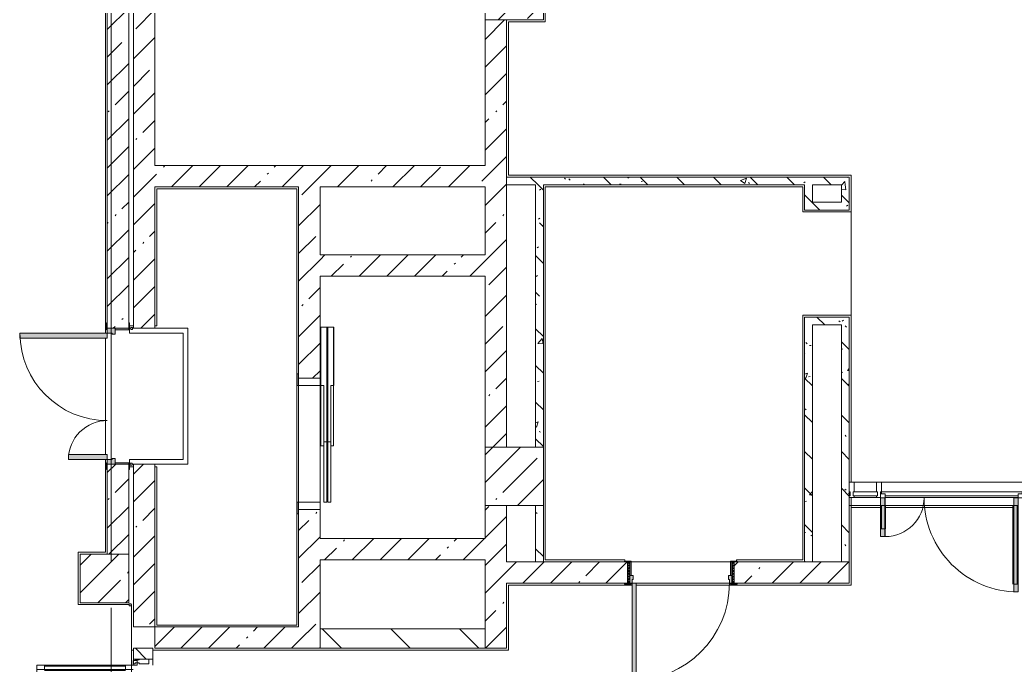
# Model space of a CAD drawing. Header units: millimetres. Extents: x 81425 to 274970, y -8553 to 29000.
# Drawn here: x 185330 to 195577, y 10057 to 16700 of the extents above; entities that cross this region are included whole.
import ezdxf

# ---------------------------------------------------------------- set-up
doc = ezdxf.new("R2010")
doc.units = ezdxf.units.MM
doc.linetypes.add('Осевая', pattern=[3175, 635, -476.25, 1587.5, -476.25])
for name, color, linetype, lineweight, true_color in [('A-DETL-GENF-2', 7, 'Continuous', 5, 0xaaaaaa), ('A-DETL-GENF-3', 7, 'Continuous', 5, 0xe2e2e2), ('A-DOOR-5', 7, 'Continuous', 5, 0xe2e2e2), ('A-DOOR-6', 7, 'Continuous', 5, 0xaaaaaa), ('A-DOOR-FRAM-3', 7, 'Continuous', 5, 0xe2e2e2), ('A-DOOR-FRAM-4', 7, 'Continuous', 5, 0xaaaaaa), ('A-FLOR-2', 7, 'Continuous', 5, 0xaaaaaa), ('I-WALL-5', 7, 'Continuous', 5, 0x787878)]:
    doc.layers.add(name, color=color, linetype=linetype, lineweight=lineweight, true_color=true_color)
for name, color, linetype, lineweight in [('A-GLAZ-CURT-2', 7, 'Continuous', 5), ('A-GLAZ-CWMG-2', 7, 'Continuous', 5), ('A-WALL', 7, 'Continuous', 9), ('A-WALL-7', 7, 'Continuous', 5), ('I-WALL-3', 7, 'Continuous', 5), ('S-COLS-1', 7, 'Continuous', 5), ('S-STRS-MBND-1', 7, 'Continuous', 5), ('Оси', 7, 'Continuous', 9), ('Оси-2', 7, 'Осевая', 9)]:
    doc.layers.add(name, color=color, linetype=linetype, lineweight=lineweight)
pattern_1 = [(45, (147960.08, 0), (-285.123, 285.123), []), (45, (148245.2, 0), (-285.123, 285.123), [504.031, -100.806, 16.764, -84.042])]
pattern_2 = [(135, (147960.1, 0), (-377.171, -377.171), [533.4, -88.9, 17.78, -88.9]), (135, (147960.1, 376.94), (-377.171, -377.171), []), (50, (147960.1, 0), (637.6445, -55.7866), [66.675, -733.425]), (355, (147960.1, 0), (-123.349, 668.699), [53.34, -586.74]), (100.451, (148013.2, -4.65), (514.299, 612.908), [56.665, -623.315]), (46.184, (147960.1, 177.8), (948.776, -147.15), [100.012, -1100.137]), (96.636, (148039.1, 165.5), (830.909, 865.997), [84.998, -934.973]), (351.184, (147960.1, 177.8), (830.918, 865.988), [80.01, -880.11]), (21, (148049, 133.35), (530.6506, -357.928), [66.675, -733.425]), (326, (148049, 133.35), (216.308, 644.6585), [53.34, -586.74]), (71.451, (148093.2, 103.5), (746.9596, 286.724), [56.665, -623.315]), (37.5, (147960.08, 0), (10.8105, 295.9426), [16.764, -562.864, 16.764, -578.866, -588.962]), (37.5, (147960.08, 0), (10.8105, 295.9426), [-1175.258, 16.764, -572.198]), (7.5, (147960.08, 0), (233.8692, 350.6318), [16.764, -322.834, 16.764, -549.529, -224.472]), (7.5, (147960.08, 0), (233.8692, 350.6318), [-905.891, 16.764, -207.708]), (327.5, (147761.83, 0), (474.5678, -20.0513), [16.764, -205.486, 16.764, -676.656, -920.115]), (327.5, (147761.83, 0), (474.5678, -20.0513), [-915.67, 16.764, -903.351]), (317.5, (147672.93, 0), (518.452, 88.9934), [16.764, -272.161, 16.764, -443.738, -653.415]), (317.5, (147672.93, 0), (518.452, 88.9934), [-749.427, 16.764, -636.651])]
pattern_3 = [(135, (147960.1, 0), (-353.5534, -353.5534), [])]

# ---------------------------------------------------------------- blocks, each defined once
blk = doc.blocks.new('BSC_Колонна _Прямоугольная - 600х600-V79-1_8_3_птичка')
at = {"layer": 'S-COLS-1'}
h = blk.add_hatch(dxfattribs=at)
h.set_pattern_fill('FP_113', color=256, style=0, pattern_type=2)
h.set_pattern_definition([(45, (-42460, -17000), (-285.123, 285.123), []), (45, (-42174.88, -17000), (-285.123, 285.123), [504.031, -100.806, 16.764, -84.042])])
h.paths.add_polyline_path([(-60, -300), (300, -300), (300, 300), (-300, 300), (-300, -300)])
for p, q in [((300, 300), (-300, 300)), ((-300, 300), (-300, -300)), ((300, -300), (300, 300)), ((-300, -300), (300, -300))]:
    blk.add_line(p, q, dxfattribs=at)
blk = doc.blocks.new('110_Дверь_СКБ_1Ст_Внутренняя1 - Д-11 1100x2100h_кладовые _все__ коридор _между помещениями блока столовой__ моечные _все_-32089417-1_8_3_птичка')
at = {"layer": 'A-DOOR-5'}
h = blk.add_hatch(color=256, dxfattribs=at)
h.paths.add_polyline_path([(522.5, 110), (512.5, 110), (512.5, 70), (502.5, 70), (502.5, 30), (537.5, 30), (537.5, 110)])
h.paths.add_polyline_path([(-497.5, 110), (-512.5, 110), (-512.5, 30), (-477.5, 30), (-477.5, 70), (-487.5, 70), (-487.5, 110)])
at = {"layer": 'A-DOOR-6'}
h = blk.add_hatch(dxfattribs=at)
h.set_pattern_fill('FP_130', color=256, style=0, pattern_type=2)
h.set_pattern_definition([(135, (1751.41, 174.685), (-14.14214, -14.14214), []), (225, (1751.41, 174.685), (14.14214, -14.14214), [])])
h.paths.add_polyline_path([(537.5, 110), (537.5, -110), (562.5, -110), (562.5, 110)])
at = {"layer": 'A-DOOR-FRAM-3'}
for points in [[(512.5, 1110), (472.5, 1110), (472.5, 110), (512.5, 110), (512.5, 1030.8)], [(-537.5, 118), (-567.5, 118), (-562.5, 110), (-497.5, 115.3), (-497.5, 118), (-517.5, 118)], [(562.5, 118), (522.5, 118), (522.5, 110), (592.5, 110), (587.5, 118)], [(-512.5, 30), (-512.5, -110), (-497.5, -110), (-497.5, 30)], [(522.5, 30), (522.5, -110), (537.5, -110), (537.5, 30)], [(-567.5, -110), (-562.5, -118), (-497.5, -118), (-497.5, -110), (-562.5, -110)], [(537.5, -110), (522.5, -115.3), (522.5, -118), (592.5, -118), (587.5, -110), (562.5, -110)]]:
    blk.add_hatch(color=256, dxfattribs=at).paths.add_polyline_path(points)
at = {"layer": 'A-DOOR-FRAM-4'}
h = blk.add_hatch(dxfattribs=at)
h.set_pattern_fill('FP_131', color=256, style=0, pattern_type=2)
h.set_pattern_definition([(45, (-371.384, 174.685), (-14.1421, 14.1421), []), (135, (-371.384, 174.685), (-14.1421, -14.1421), [])])
h.paths.add_polyline_path([(-512.5, 110), (-537.5, 110), (-537.5, -110), (-512.5, -110), (-512.5, 16)])
at = {"layer": 'A-DOOR-6'}
for p, q in [((512.5, 1110), (472.5, 1110)), ((472.5, 1110), (472.5, 110)), ((512.5, 110), (512.5, 1110)), ((472.5, 110), (512.5, 110))]:
    blk.add_line(p, q, dxfattribs=at)
blk.add_arc((512.5, 110), 1000, 90, 180, dxfattribs=at)
at = {"layer": 'A-DOOR-FRAM-4'}
for p, q in [((-497.5, 118), (-567.5, 118)), ((-567.5, 118), (-567.5, 110)), ((-567.5, 110), (-497.5, 110)), ((-512.5, 110), (-537.5, 110)), ((-537.5, 110), (-537.5, -110)), ((-487.5, 110), (-512.5, 110)), ((-512.5, 110), (-512.5, 30)), ((-512.5, -110), (-512.5, 110)), ((-497.5, 110), (-512.5, 110)), ((-512.5, 110), (-512.5, 109)), ((-512.5, 109), (-497.5, 109)), ((-497.5, 110), (-497.5, 118)), ((-497.5, 109), (-497.5, 110)), ((-487.5, 70), (-487.5, 110)), ((512.5, 110), (512.5, 70)), ((537.5, 110), (512.5, 110)), ((592.5, 118), (522.5, 118)), ((522.5, 118), (522.5, 110)), ((537.5, 110), (522.5, 110)), ((522.5, 110), (522.5, 109)), ((522.5, 110), (592.5, 110)), ((522.5, 109), (537.5, 109)), ((537.5, 30), (537.5, 110)), ((562.5, 110), (537.5, 110)), ((537.5, 110), (537.5, -110)), ((537.5, 109), (537.5, 110)), ((562.5, -110), (562.5, 110)), ((592.5, 110), (592.5, 118)), ((-512.5, 30), (-477.5, 30)), ((-497.5, 30), (-512.5, 30)), ((-512.5, 30), (-512.5, -110)), ((-497.5, -110), (-497.5, 30)), ((-477.5, 70), (-487.5, 70)), ((-477.5, 30), (-477.5, 70)), ((512.5, 70), (502.5, 70)), ((502.5, 70), (502.5, 30)), ((502.5, 30), (537.5, 30)), ((537.5, 30), (522.5, 30)), ((522.5, 30), (522.5, -110)), ((537.5, -110), (537.5, 30)), ((-497.5, -110), (-567.5, -110)), ((-567.5, -110), (-567.5, -118)), ((-567.5, -118), (-497.5, -118)), ((-537.5, -110), (-512.5, -110)), ((-512.5, -110), (-497.5, -110)), ((-497.5, -118), (-497.5, -110)), ((522.5, -110), (537.5, -110)), ((592.5, -110), (522.5, -110)), ((522.5, -110), (522.5, -118)), ((522.5, -118), (592.5, -118)), ((537.5, -110), (562.5, -110)), ((592.5, -118), (592.5, -110))]:
    blk.add_line(p, q, dxfattribs=at)
blk = doc.blocks.new('Дверь_Витражная_остекление_ - ДВН_ДАО_Главный вход_1800 в свету 5-32258809-1_8_3_птичка')
at = {"layer": 'A-DETL-GENF-2'}
for p, q in [((-993, -1013), (-993, -21)), ((-993, -21), (-993, -1013)), ((-993, -100), (-948, -100)), ((-983, -933), (-983, -100)), ((-948, -1013), (-948, -21)), ((-948, -1013), (-948, -21)), ((-939, -933), (-939, -100)), ((989, -933), (989, -100)), ((998, -1013), (998, -20)), ((998, -20), (998, -1013)), ((1043, -100), (998, -100)), ((1033, -933), (1033, -100)), ((1043, -1013), (1043, -20)), ((1043, -1013), (1043, -20)), ((-993, -933), (-948, -933)), ((-993, -1013), (-948, -1013)), ((-993, -1013), (-948, -1013)), ((1043, -933), (998, -933)), ((1043, -1013), (998, -1013)), ((998, -1013), (1043, -1013))]:
    blk.add_line(p, q, dxfattribs=at)
at = {"layer": 'A-DOOR-6'}
for p, q in [((-1043, 20), (-993, 20)), ((-1043, -20), (-1043, 20)), ((-993, 20), (-993, -20)), ((993, 20), (1043, 20)), ((993, -20), (993, 20)), ((1043, 20), (1043, -20)), ((-993, -20), (-1043, -20)), ((-993, -1013), (-993, -21)), ((1043, -20), (993, -20)), ((993, -1013), (993, -21))]:
    blk.add_line(p, q, dxfattribs=at)
for centre, start, end in [((-993, -20), 270, 0), ((993, -20), 180, 270)]:
    blk.add_arc(centre, 993, start, end, dxfattribs=at)
blk = doc.blocks.new('110_Дверь_СКБ_2Ст - Д-2 1450x2100h_Лестничная клетка EIS60-31891763-1_8_3_птичка')
at = {"layer": 'A-DOOR-5'}
for points in [[(612.5, 1010), (612.5, 110), (662.5, 110), (662.5, 1010)], [(-637.5, 110), (-587.5, 110), (-587.5, 510), (-637.5, 510), (-637.5, 130)], [(697.5, -110), (712.5, -110), (712.5, 30), (697.5, 30)]]:
    blk.add_hatch(color=256, dxfattribs=at).paths.add_polyline_path(points)
h = blk.add_hatch(color=256, dxfattribs=at)
h.paths.add_polyline_path([(-687.5, 110), (-687.5, 30), (-627.5, 30), (-627.5, 60), (-637.5, 60), (-637.5, 110), (-657.8, 110)])
h.paths.add_polyline_path([(652.5, 30), (712.5, 30), (712.5, 110), (662.5, 110), (662.5, 60), (652.5, 60), (652.5, 50)])
at = {"layer": 'A-DOOR-FRAM-3'}
for points in [[(-742.5, 118), (-742.5, 110), (-672.5, 115.4), (-672.5, 118), (-712.5, 118)], [(697.5, 110), (767.5, 110), (767.5, 118), (697.5, 118)], [(-687.5, -110), (-672.5, -110), (-672.5, 30), (-687.5, 30)], [(-742.5, -118), (-672.5, -118), (-672.5, -110), (-742.5, -110)], [(697.5, -110), (697.5, -118), (767.5, -118), (767.5, -110), (712.5, -110)]]:
    blk.add_hatch(color=256, dxfattribs=at).paths.add_polyline_path(points)
at = {"layer": 'A-DOOR-6'}
for p, q in [((662.5, 1010), (612.5, 1010)), ((612.5, 1010), (612.5, 110)), ((662.5, 110), (662.5, 1010)), ((-637.5, 510), (-637.5, 110)), ((-587.5, 510), (-637.5, 510)), ((-587.5, 110), (-587.5, 510)), ((-637.5, 110), (-587.5, 110)), ((612.5, 110), (662.5, 110))]:
    blk.add_line(p, q, dxfattribs=at)
for centre, radius, start, end in [((662.5, 110), 900, 90, 180), ((-637.5, 110), 400, 360, 90)]:
    blk.add_arc(centre, radius, start, end, dxfattribs=at)
at = {"layer": 'A-DOOR-FRAM-4'}
for p, q in [((-672.5, 118), (-742.5, 118)), ((-742.5, 118), (-742.5, 110)), ((-742.5, 110), (-672.5, 110)), ((-637.5, 110), (-687.5, 110)), ((-687.5, 110), (-687.5, 30)), ((-672.5, 110), (-672.5, 118)), ((-637.5, 60), (-637.5, 110)), ((662.5, 110), (662.5, 60)), ((712.5, 110), (662.5, 110)), ((767.5, 118), (697.5, 118)), ((697.5, 118), (697.5, 110)), ((697.5, 110), (767.5, 110)), ((712.5, 30), (712.5, 110)), ((767.5, 110), (767.5, 118)), ((-687.5, 30), (-627.5, 30)), ((-672.5, 30), (-687.5, 30)), ((-687.5, 30), (-687.5, -110)), ((-672.5, -110), (-672.5, 30)), ((-627.5, 60), (-637.5, 60)), ((-627.5, 30), (-627.5, 60)), ((662.5, 60), (652.5, 60)), ((652.5, 60), (652.5, 30)), ((652.5, 30), (712.5, 30)), ((712.5, 30), (697.5, 30)), ((697.5, 30), (697.5, -110)), ((712.5, -110), (712.5, 30)), ((-672.5, -110), (-742.5, -110)), ((-742.5, -110), (-742.5, -118)), ((-742.5, -118), (-672.5, -118)), ((-687.5, -110), (-672.5, -110)), ((-672.5, -118), (-672.5, -110)), ((697.5, -110), (712.5, -110)), ((767.5, -110), (697.5, -110)), ((697.5, -110), (697.5, -118)), ((697.5, -118), (767.5, -118)), ((767.5, -118), (767.5, -110))]:
    blk.add_line(p, q, dxfattribs=at)
blk = doc.blocks.new('BSC_Колонна _Прямоугольная - 500х500-V178-1_8_3_птичка')
at = {"layer": 'S-COLS-1'}
h = blk.add_hatch(dxfattribs=at)
h.set_pattern_fill('FP_194', color=256, style=0, pattern_type=2)
h.set_pattern_definition([(45, (-38240, -10950), (-285.123, 285.123), []), (45, (-37954.88, -10950), (-285.123, 285.123), [504.031, -100.806, 16.764, -84.042])])
h.paths.add_polyline_path([(-250, -250), (250, -250), (250, 250), (-250, 250), (-250, -70)])
for p, q in [((250, 250), (-250, 250)), ((-250, 250), (-250, -250)), ((250, -250), (250, 250)), ((-250, -250), (250, -250))]:
    blk.add_line(p, q, dxfattribs=at)
blk = doc.blocks.new('DOR_Дверь лифта - 1350х2050h-V184-1_8_3_птичка')
at = {"layer": 'A-DOOR-6'}
for p, q in [((-600, 125), (-720, 125)), ((-720, 125), (-720, 110)), ((-720, 110), (-600, 110)), ((-675, 110), (-675, -110)), ((-600, 110), (-675, 110)), ((-600, 110), (-600, 125)), ((600, 110), (-600, 110)), ((-600, 110), (-600, -110)), ((720, 125), (600, 125)), ((600, 125), (600, 110)), ((600, -110), (600, 110)), ((675, 110), (600, 110)), ((600, 110), (720, 110)), ((675, -110), (675, 110)), ((720, 110), (720, 125)), ((-675, -110), (-600, -110)), ((-600, -110), (600, -110)), ((-600, -150), (-600, -180)), ((20, -150), (-600, -150)), ((-600, -180), (20, -180)), ((-600, -190), (-600, -220)), ((20, -190), (-600, -190)), ((-20, -120), (-20, -150)), ((600, -120), (-20, -120)), ((-20, -150), (600, -150)), ((20, -180), (20, -150)), ((20, -220), (20, -190)), ((600, -110), (675, -110)), ((600, -150), (600, -120)), ((-600, -220), (20, -220)), ((-20, -220), (-20, -250)), ((600, -220), (-20, -220)), ((-20, -250), (600, -250)), ((600, -250), (600, -220))]:
    blk.add_line(p, q, dxfattribs=at)
at = {"layer": 'A-DOOR-FRAM-4'}
for p, q in [((1200, -180), (20, -180)), ((20, -180), (20, -183)), ((20, -183), (1203, -183)), ((1203, -187), (20, -187)), ((20, -187), (20, -190)), ((20, -190), (1200, -190)), ((600, -117), (600, -120)), ((1203, -117), (600, -117)), ((600, -120), (1200, -120)), ((1200, -120), (1200, -180)), ((1200, -190), (1200, -250)), ((1203, -183), (1203, -117)), ((1203, -253), (1203, -187)), ((600, -250), (600, -253)), ((1200, -250), (600, -250)), ((600, -253), (1203, -253))]:
    blk.add_line(p, q, dxfattribs=at)
blk = doc.blocks.new('Прямоугольный импост - Импост структурный с накладкой - 160мм Темный-32469899-1_8_3_птичка')
at = {"layer": 'A-GLAZ-CWMG-2'}
for p, q in [((0, 17), (-50, 17)), ((-50, 17), (-50, 0)), ((-50, 0), (-40, 0)), ((-40, 0), (-40, -40)), ((-10, -40), (-10, 0)), ((-10, 0), (0, 0)), ((0, 0), (0, 17)), ((-40, -40), (-50, -40)), ((-50, -40), (-50, -140)), ((0, -40), (-10, -40)), ((0, -140), (0, -40)), ((-50, -140), (0, -140))]:
    blk.add_line(p, q, dxfattribs=at)
blk = doc.blocks.new('Прямоугольный импост - Импост структурный с накладкой - 160мм Темный-32467808-1_8_3_птичка')
at = {"layer": 'A-GLAZ-CWMG-2'}
for p, q in [((-50, 40), (-50, 140)), ((-50, 140), (0, 140)), ((0, 140), (0, 40)), ((-40, 40), (-50, 40)), ((-50, -17), (-50, 0)), ((-50, 0), (-40, 0)), ((-40, 0), (-40, 40)), ((-10, 40), (-10, 0)), ((0, 40), (-10, 40)), ((-10, 0), (0, 0)), ((0, 0), (0, -17)), ((0, -17), (-50, -17))]:
    blk.add_line(p, q, dxfattribs=at)
blk = doc.blocks.new('Системная панель - Стекло - 40мм-32785804-1_8_3_птичка')
at = {"layer": 'A-GLAZ-CURT-2'}
for p, q in [((125, 0), (-125, 0)), ((-125, 0), (-125, -40)), ((125, -40), (125, 0)), ((-125, -40), (125, -40))]:
    blk.add_line(p, q, dxfattribs=at)
blk = doc.blocks.new('Дверь_Витражная_остекление_ - В-9-32786634-1_8_3_птичка')
at = {"layer": 'A-DETL-GENF-3'}
for points in [[(-639.5, 989), (-684.5, 989), (-684.5, 20), (-639.5, 20), (-639.5, 920)], [(689.5, 420), (689.5, 20), (734.5, 20), (734.5, 420)]]:
    blk.add_hatch(color=256, dxfattribs=at).paths.add_polyline_path(points)
at = {"layer": 'A-DETL-GENF-2'}
for p, q in [((-684.5, 989), (-639.5, 989)), ((-684.5, 989), (-684.5, 20)), ((-639.5, 989), (-684.5, 989)), ((-684.5, 989), (-684.5, 20)), ((-639.5, 989), (-639.5, 20)), ((-639.5, 20), (-639.5, 989)), ((-684.5, 909), (-639.5, 909)), ((-674.5, 909), (-674.5, 100)), ((-630.5, 909), (-630.5, 100)), ((734.5, 420), (689.5, 420)), ((689.5, 420), (689.5, 20)), ((734.5, 420), (689.5, 420)), ((689.5, 420), (689.5, 20)), ((734.5, 420), (734.5, 20)), ((734.5, 20), (734.5, 420)), ((680.5, 340), (680.5, 100)), ((734.5, 340), (689.5, 340)), ((724.5, 340), (724.5, 100)), ((-684.5, 100), (-639.5, 100)), ((-639.5, 20), (-684.5, 20)), ((-684.5, 20), (-639.5, 20)), ((734.5, 100), (689.5, 100))]:
    blk.add_line(p, q, dxfattribs=at)
at = {"layer": 'A-DOOR-6'}
for p, q in [((-684.5, 989), (-684.5, 20)), ((684.5, 420), (684.5, 20)), ((-684.5, 20), (-734.5, 20)), ((-734.5, 20), (-734.5, -20)), ((-684.5, -20), (-684.5, 20)), ((734.5, 20), (684.5, 20)), ((684.5, 20), (684.5, -20)), ((734.5, -20), (734.5, 20)), ((-734.5, -20), (-684.5, -20)), ((684.5, -20), (734.5, -20))]:
    blk.add_line(p, q, dxfattribs=at)
for centre, radius, start, end in [((-684.5, 20), 969, 360, 90), ((684.5, 20), 400, 90, 180)]:
    blk.add_arc(centre, radius, start, end, dxfattribs=at)
blk = doc.blocks.new('Прямоугольный импост - Импост структурный с накладкой - 160мм Темный-32786259-1_8_3_птичка')
at = {"layer": 'A-GLAZ-CWMG-2'}
for p, q in [((46240, 11940), (47689, 11940)), ((46240, 11820), (46240, 11840)), ((46240, 11840), (47689, 11840)), ((46280, 11800), (47649, 11800)), ((47689, 11840), (47689, 11820)), ((46280, 11783), (47649, 11783))]:
    blk.add_line(p, q, dxfattribs=at)
blk = doc.blocks.new('Прямоугольный импост - Импост структурный с накладкой - 160мм Темный-32785802-1_8_3_птичка')
at = {"layer": 'A-GLAZ-CWMG-2'}
for p, q in [((45960, 11940), (46190, 11940)), ((45960, 11783), (46190, 11783))]:
    blk.add_line(p, q, dxfattribs=at)
blk = doc.blocks.new('Прямоугольный импост - Импост структурный с накладкой - 160мм Темный-V200-1_8_3_птичка')
at = {"layer": 'A-GLAZ-CWMG-2'}
for p, q in [((-25, 40), (-25, 140)), ((-25, 140), (25, 140)), ((25, 140), (25, 40)), ((-15, 40), (-25, 40)), ((-15, 20), (-15, 40)), ((15, 40), (15, 0)), ((25, 40), (15, 40)), ((15, 0), (25, 0)), ((25, 0), (25, -17)), ((25, -17), (-15, -17))]:
    blk.add_line(p, q, dxfattribs=at)

msp = doc.modelspace()

# ---------------------------------------------------------------- hatches: boundary and pattern name
at = {"layer": 'I-WALL-3'}
h = msp.add_hatch(dxfattribs=at)
h.set_pattern_fill('FP_63', color=256, style=0, pattern_type=2)
h.set_pattern_definition(pattern_1)
h.paths.add_polyline_path([(186450.1, 15200), (186450.1, 21575.3), (186230.1, 21575.3), (186230.1, 15200)])
h.paths.add_polyline_path([(186450.1, 22975.3), (186450.1, 23400), (186230.1, 23400), (186230.1, 22975.3)])
h = msp.add_hatch(dxfattribs=at)
h.set_pattern_fill('FP_63', color=256, style=0, pattern_type=2)
h.set_pattern_definition(pattern_1)
h.paths.add_polyline_path([(186720.1, 10450), (186718, 12125), (186500.1, 12125), (186500.1, 10450)])
h.paths.add_polyline_path([(186500.1, 13525), (186720.1, 13525), (186720.1, 21575.3), (186500.1, 21575.3), (186500.1, 15593.2)])
h.paths.add_polyline_path([(186720.1, 22975.3), (186720.1, 23420.3), (186500.1, 23420.3), (186500.1, 22975.3), (186670.1, 22975.3)])
h = msp.add_hatch(dxfattribs=at)
h.set_pattern_fill('FP_63', color=256, style=0, pattern_type=2)
h.set_pattern_definition(pattern_1)
h.paths.add_polyline_path([(190120.1, 15200), (190340.1, 15200), (190340.1, 16700), (190120.1, 16700), (190120.1, 15593.2)])
h = msp.add_hatch(dxfattribs=at)
h.set_pattern_fill('FP_63', color=256, style=0, pattern_type=2)
h.set_pattern_definition(pattern_1)
h.paths.add_polyline_path([(186396.2, 11200), (186450.1, 11200), (186450.1, 12125), (186230.1, 12125), (186230.1, 11200)])
h.paths.add_polyline_path([(186450.1, 13525), (186450.1, 15200), (186230.1, 15200), (186230.1, 13525), (186310.1, 13525)])
h = msp.add_hatch(dxfattribs=at)
h.set_pattern_fill('FP_63', color=256, style=0, pattern_type=2)
h.set_pattern_definition(pattern_1)
h.paths.add_polyline_path([(186720.1, 14980), (190340.1, 14980), (190340.1, 15200), (186720.1, 15200)])
h = msp.add_hatch(dxfattribs=at)
h.set_pattern_fill('FP_63', color=256, style=0, pattern_type=2)
h.set_pattern_definition(pattern_1)
h.paths.add_polyline_path([(188420.1, 14280), (188420.1, 14980), (188200.1, 14979.6), (188200.1, 14280)])
h = msp.add_hatch(dxfattribs=at)
h.set_pattern_fill('FP_63', color=256, style=0, pattern_type=2)
h.set_pattern_definition(pattern_1)
h.paths.add_polyline_path([(190340.1, 12300), (190340.1, 14980), (190120.1, 14980), (190120.1, 12300)])
h = msp.add_hatch(dxfattribs=at)
h.set_pattern_fill('FP_63', color=256, style=0, pattern_type=2)
h.set_pattern_definition(pattern_1)
h.paths.add_polyline_path([(188200.1, 10230), (188420.1, 10230), (188420.1, 11660), (188200.1, 11660), (188200.1, 10430)])
h.paths.add_polyline_path([(188200.1, 13010), (188420.1, 13010), (188420.1, 14280), (188200.1, 14280), (188200.1, 13293.6)])
h = msp.add_hatch(dxfattribs=at)
h.set_pattern_fill('FP_63', color=256, style=0, pattern_type=2)
h.set_pattern_definition(pattern_1)
h.paths.add_polyline_path([(189662.7, 14060), (190120.1, 14060), (190120.1, 14280), (188420.1, 14280), (188420.1, 14060), (188871.6, 14060)])
h = msp.add_hatch(dxfattribs=at)
h.set_pattern_fill('FP_63', color=256, style=0, pattern_type=2)
h.set_pattern_definition(pattern_1)
h.paths.add_polyline_path([(190120.1, 10230), (190340.1, 10230), (190340.1, 11700), (190120.1, 11700), (190120.1, 10430)])
h = msp.add_hatch(dxfattribs=at)
h.set_pattern_fill('FP_63', color=256, style=0, pattern_type=2)
h.set_pattern_definition(pattern_1)
h.paths.add_polyline_path([(190120.1, 11140), (190120.1, 11360), (188420.1, 11360), (188420.1, 11140), (189662.7, 11140)])
h = msp.add_hatch(dxfattribs=at)
h.set_pattern_fill('FP_63', color=256, style=0, pattern_type=2)
h.set_pattern_definition(pattern_1)
h.paths.add_polyline_path([(190340.1, 10900), (191585.1, 10900), (191585.1, 11120), (190340.1, 11120), (190340.1, 10994)])
h.paths.add_polyline_path([(193380.6, 10900), (193870.1, 10900), (193870.1, 11120), (192685.1, 11120), (192685.1, 10900), (192715.1, 10900)])
h = msp.add_hatch(dxfattribs=at)
h.set_pattern_fill('FP_63', color=256, style=0, pattern_type=2)
h.set_pattern_definition(pattern_1)
h.paths.add_polyline_path([(186720.1, 10230), (188200.1, 10230), (188200.1, 10450), (186720.1, 10450)])
h = msp.add_hatch(dxfattribs=at)
h.set_pattern_fill('FP_93', color=256, style=0, pattern_type=2)
h.set_pattern_definition(pattern_3)
h.paths.add_polyline_path([(190120.1, 10230), (190120.1, 10430), (188420.1, 10430), (188420.1, 10230), (189662.7, 10230)])
h = msp.add_hatch(dxfattribs=at)
h.set_pattern_fill('FP_93', color=256, style=0, pattern_type=2)
h.set_pattern_definition(pattern_3)
h.paths.add_polyline_path([(186700.1, 7900), (186700.1, 7990), (186500.1, 7990), (186500.1, 7900)])
h.paths.add_polyline_path([(186700.1, 10120), (186700.1, 10230), (186500.1, 10230), (186500.1, 10120)])
at = {"layer": 'I-WALL-5'}
h = msp.add_hatch(dxfattribs=at)
h.set_pattern_fill('FP_92', color=256, style=0, pattern_type=2)
h.set_pattern_definition(pattern_2)
h.paths.add_polyline_path([(193410.1, 15002.5), (193870.1, 15002.5), (193864.7, 15082.5), (190340.1, 15082.5), (190340.1, 15002.5), (193390.1, 15002.5)])
h = msp.add_hatch(dxfattribs=at)
h.set_pattern_fill('FP_92', color=256, style=0, pattern_type=2)
h.set_pattern_definition(pattern_2)
h.paths.add_polyline_path([(190720.1, 11120), (190720.1, 11700), (190640.1, 11700), (190640.1, 11120)])
h.paths.add_polyline_path([(190720.1, 12300), (190720.1, 15002.5), (190640.1, 15002.5), (190640.1, 12300)])
h = msp.add_hatch(dxfattribs=at)
h.set_pattern_fill('FP_92', color=256, style=0, pattern_type=2)
h.set_pattern_definition(pattern_2)
h.paths.add_polyline_path([(193474, 14742.5), (193490.1, 14742.5), (193490.1, 15002.5), (193410.1, 15002.5), (193410.1, 14742.5), (193454.6, 14742.5)])
h = msp.add_hatch(dxfattribs=at)
h.set_pattern_fill('FP_92', color=256, style=0, pattern_type=2)
h.set_pattern_definition(pattern_2)
h.paths.add_polyline_path([(193870.1, 14822.5), (193870.1, 15002.5), (193790.1, 15002.5), (193790.1, 14822.5)])
h = msp.add_hatch(dxfattribs=at)
h.set_pattern_fill('FP_92', color=256, style=0, pattern_type=2)
h.set_pattern_definition(pattern_2)
h.paths.add_polyline_path([(193870.1, 14742.5), (193870.1, 14822.5), (193490.1, 14818.9), (193490.2, 14742.5)])
h = msp.add_hatch(dxfattribs=at)
h.set_pattern_fill('FP_92', color=256, style=0, pattern_type=2)
h.set_pattern_definition(pattern_2)
h.paths.add_polyline_path([(193410.1, 13560), (193790.1, 13560), (193790.1, 13640), (193410.1, 13640)])
h = msp.add_hatch(dxfattribs=at)
h.set_pattern_fill('FP_92', color=256, style=0, pattern_type=2)
h.set_pattern_definition(pattern_2)
h.paths.add_polyline_path([(193870.1, 11120), (193870.1, 13640), (193790.1, 13640), (193790.1, 11120)])
h = msp.add_hatch(dxfattribs=at)
h.set_pattern_fill('FP_92', color=256, style=0, pattern_type=2)
h.set_pattern_definition(pattern_2)
h.paths.add_polyline_path([(193490.1, 11120), (193490.1, 13560), (193410.1, 13560), (193410.1, 11120)])
at = {"layer": 'S-COLS-1'}
h = msp.add_hatch(dxfattribs=at)
h.set_pattern_fill('FP_63', color=256, style=0, pattern_type=2)
h.set_pattern_definition(pattern_1)
h.paths.add_polyline_path([(190720.1, 11700), (190720.1, 12300), (190120.1, 12300), (190120.1, 11700), (190640.1, 11700)])

# ---------------------------------------------------------------- linework, layer by layer
at = {"layer": 'A-FLOR-2'}
for p, q in [((186210.1, 13475), (186210.1, 21550.3)), ((190740.1, 17900), (190740.1, 16680)), ((190740.1, 16680), (190360.1, 16680)), ((190360.1, 16680), (190360.1, 15102.5)), ((190360.1, 15102.5), (193890.1, 15102.5)), ((193890.1, 15102.5), (193890.1, 11940)), ((190740.1, 14982.5), (190740.1, 11140)), ((193390.1, 14982.5), (190740.1, 14982.5)), ((193390.1, 14723.6), (193390.1, 14982.5)), ((188180.1, 14960), (186740.1, 14960)), ((186740.1, 14960), (186740.1, 13550)), ((188180.1, 10470), (188180.1, 14960)), ((193890.1, 14723.6), (193390.1, 14723.6)), ((193390.1, 11140), (193390.1, 13660)), ((193390.1, 13660), (193890.1, 13660)), ((186222.1, 13550), (186210.1, 13550)), ((186500.1, 13550), (186458.1, 13550)), ((186740.1, 13550), (186720.1, 13550)), ((186210.1, 13425), (186210.1, 12225)), ((186470.6, 13525), (186460.1, 13525)), ((186460.1, 13525), (186460.1, 13475)), ((186460.1, 13475), (187010.1, 13475)), ((186500.1, 13525), (186490.6, 13525)), ((187060.1, 13525), (186720.1, 13525)), ((187010.1, 13475), (187010.1, 12175)), ((187060.1, 12125), (187060.1, 13525)), ((186210.1, 11220), (186210.1, 12175)), ((186210.1, 12100), (186222.1, 12100)), ((186458.1, 12100), (186500.1, 12100)), ((187010.1, 12175), (186460.1, 12175)), ((186460.1, 12175), (186460.1, 12125)), ((186485.6, 12125), (186500.1, 12125)), ((186720.1, 12125), (187060.1, 12125)), ((186720.1, 12100), (186740.1, 12100)), ((186740.1, 12100), (186740.1, 10470)), ((193890.1, 11783), (193890.1, 11679)), ((194190.1, 11680), (193890.1, 11680)), ((193890.1, 11680), (193890.1, 10880)), ((193890.1, 11679), (194190.1, 11679)), ((195564.1, 11680), (194235.1, 11680)), ((194235.1, 11679), (195564.1, 11679)), ((185930.1, 10680), (185930.1, 11220)), ((185930.1, 11220), (186210.1, 11220)), ((190740.1, 11140), (191560.1, 11140)), ((191560.1, 11140), (191560.1, 11128)), ((192710.1, 11128), (192710.1, 11140)), ((192710.1, 11140), (193390.1, 11140)), ((191635.1, 10880), (190360.1, 10880)), ((190360.1, 10880), (190360.1, 10210)), ((191560.1, 10892), (191560.1, 10880)), ((191560.1, 10880), (191635.1, 10880)), ((191675.1, 10880), (192710.1, 10880)), ((193890.1, 10880), (191675.1, 10880)), ((192710.1, 10880), (192710.1, 10892)), ((186454.6, 10680), (185930.1, 10680)), ((186480.1, 7920), (186480.1, 10680)), ((186740.1, 10470), (188180.1, 10470)), ((186500.1, 10210), (186480.1, 10210)), ((190360.1, 10210), (186700.1, 10210))]:
    msp.add_line(p, q, dxfattribs=at)
at = {"layer": 'A-WALL'}
for p, q in [((190640.1, 11120), (190720.1, 11120)), ((193410.1, 11120), (193490.1, 11120)), ((193790.1, 11120), (193870.1, 11120)), ((188420.1, 10430), (188420.1, 10230)), ((190120.1, 10230), (190120.1, 10430))]:
    msp.add_line(p, q, dxfattribs=at)
at = {"layer": 'A-WALL-7'}
for p, q in [((186470.6, 13534), (186470.6, 13514)), ((186490.6, 13534), (186470.6, 13534)), ((186490.6, 13514), (186490.6, 13534)), ((186470.6, 13514), (186490.6, 13514)), ((186485.6, 12136), (186465.6, 12136)), ((186465.6, 12136), (186465.6, 12116)), ((186465.6, 12116), (186485.6, 12116)), ((186485.6, 12116), (186485.6, 12136)), ((186454.6, 10689), (186454.6, 10669)), ((186474.6, 10689), (186454.6, 10689)), ((186454.6, 10669), (186474.6, 10669)), ((186474.6, 10669), (186474.6, 10689))]:
    msp.add_line(p, q, dxfattribs=at)
at = {"layer": 'I-WALL-3'}
for p, q in [((186230.1, 21575.3), (186230.1, 13580)), ((186450.1, 13580), (186450.1, 21575.3)), ((186500.1, 21520.3), (186500.1, 13525)), ((186720.1, 15200), (186720.1, 21520.3)), ((190120.1, 16700), (190120.1, 15200)), ((190340.1, 12300), (190340.1, 16700)), ((190120.1, 15200), (186720.1, 15200)), ((193870.1, 15082.5), (190340.1, 15082.5)), ((190340.1, 15082.5), (190340.1, 15002.5)), ((193870.1, 14742.5), (193870.1, 15082.5)), ((186720.1, 13525), (186720.1, 14980)), ((186720.1, 14980), (188200.1, 14980)), ((188200.1, 14980), (188200.1, 13010)), ((188420.1, 14980), (190120.1, 14980)), ((188420.1, 14280), (188420.1, 14980)), ((190120.1, 14980), (190120.1, 14280)), ((190340.1, 15002.5), (190640.1, 15002.5)), ((190640.1, 15002.5), (190640.1, 12300)), ((190720.1, 15002.5), (193410.1, 15002.5)), ((190720.1, 12300), (190720.1, 15002.5)), ((193410.1, 15002.5), (193410.1, 14742.5)), ((193490.1, 15002.5), (193790.1, 15002.5)), ((193490.1, 14822.5), (193490.1, 15002.5)), ((193790.1, 15002.5), (193790.1, 14822.5)), ((193790.1, 14822.5), (193490.1, 14822.5)), ((193410.1, 14742.5), (193870.1, 14742.5)), ((190120.1, 14280), (188420.1, 14280)), ((188420.1, 13010), (188420.1, 14060)), ((188420.1, 14060), (190120.1, 14060)), ((190120.1, 14060), (190120.1, 12300)), ((193870.1, 13640), (193410.1, 13640)), ((193410.1, 13640), (193410.1, 11120)), ((193870.1, 10900), (193870.1, 13640)), ((193490.1, 13560), (193790.1, 13560)), ((193490.1, 11120), (193490.1, 13560)), ((193790.1, 13560), (193790.1, 11120)), ((186500.1, 13525), (186720.1, 13525)), ((188200.1, 13010), (188420.1, 13010)), ((190120.1, 12300), (190340.1, 12300)), ((190640.1, 12300), (190720.1, 12300)), ((186720.1, 12125), (186500.1, 12125)), ((186500.1, 12125), (186500.1, 10450)), ((186720.1, 12125), (186720.1, 10230)), ((186230.1, 12070), (186230.1, 11200)), ((186450.1, 11200), (186450.1, 12070)), ((190120.1, 11700), (190120.1, 11360)), ((190340.1, 11700), (190120.1, 11700)), ((190340.1, 11120), (190340.1, 11700)), ((190640.1, 11700), (190640.1, 11120)), ((190720.1, 11700), (190640.1, 11700)), ((190720.1, 11120), (190720.1, 11700)), ((194190.1, 11700), (193870.1, 11700)), ((195564.1, 11700), (194235.1, 11700)), ((188200.1, 11660), (188200.1, 10450)), ((188420.1, 11660), (188200.1, 11660)), ((188420.1, 11360), (188420.1, 11660)), ((190120.1, 11360), (188420.1, 11360)), ((188420.1, 11140), (190120.1, 11140)), ((188420.1, 10430), (188420.1, 11140)), ((190120.1, 11140), (190120.1, 10430)), ((190640.1, 11120), (190340.1, 11120)), ((191555.1, 11120), (190720.1, 11120)), ((191625.1, 11120), (192645.1, 11120)), ((193410.1, 11120), (192715.1, 11120)), ((193790.1, 11120), (193490.1, 11120)), ((190340.1, 10230), (190340.1, 10900)), ((190340.1, 10900), (191555.1, 10900)), ((192635.1, 10900), (191675.1, 10900)), ((192715.1, 10900), (193870.1, 10900)), ((186500.1, 10450), (186720.1, 10450)), ((188200.1, 10450), (186720.1, 10450)), ((190120.1, 10430), (188420.1, 10430)), ((186700.1, 10230), (186500.1, 10230)), ((186500.1, 10230), (186500.1, 10120)), ((186700.1, 10057.4), (186700.1, 10230)), ((186720.1, 10230), (190340.1, 10230)), ((186500.1, 10120), (186700.1, 10120))]:
    msp.add_line(p, q, dxfattribs=at)
at = {"layer": 'S-COLS-1'}
for p, q in [((190640.1, 12300), (190120.1, 12300)), ((190120.1, 12300), (190120.1, 11700)), ((190720.1, 12300), (190640.1, 12300)), ((190720.1, 11700), (190720.1, 12300)), ((190120.1, 11700), (190640.1, 11700)), ((190640.1, 11700), (190720.1, 11700))]:
    msp.add_line(p, q, dxfattribs=at)
at = {"layer": 'S-STRS-MBND-1'}
for p, q in [((186720.1, 16700), (186720.1, 15200)), ((190120.1, 15200), (190120.1, 16700)), ((186720.1, 15200), (190120.1, 15200))]:
    msp.add_line(p, q, dxfattribs=at)
at = {"layer": 'Оси'}
msp.add_line((186270.1, 11299.7), (186270.1, 23799.7), dxfattribs=at)
at = {"layer": 'Оси-2'}
msp.add_line((186270.1, 7947.2), (186270.1, 11299.7), dxfattribs=at)

# ---------------------------------------------------------------- block references
at = {"layer": 'A-DOOR-6'}
for name, p, rotation in [('110_Дверь_СКБ_2Ст - Д-2 1450x2100h_Лестничная клетка EIS60-31891763-1_8_3_птичка', (186340.1, 12812.5), 89.99999999999991), ('DOR_Дверь лифта - 1350х2050h-V184-1_8_3_птичка', (188310.1, 12335), 90), ('Дверь_Витражная_остекление_ - В-9-32786634-1_8_3_птичка', (194924.6, 11800), 180), ('110_Дверь_СКБ_1Ст_Внутренняя1 - Д-11 1100x2100h_кладовые _все__ коридор _между помещениями блока столовой__ моечные _все_-32089417-1_8_3_птичка', (192147.6, 11010), 180), ('Дверь_Витражная_остекление_ - ДВН_ДАО_Главный вход_1800 в свету 5-32258809-1_8_3_птичка', (186517.1, 9062.5), 269.9999999999999)]:
    msp.add_blockref(name, p, dxfattribs=dict(at, rotation=rotation))
at = {"layer": 'A-GLAZ-CURT-2', "rotation": 180}
msp.add_blockref('Системная панель - Стекло - 40мм-32785804-1_8_3_птичка', (194035.1, 11800), dxfattribs=at)
at = {"layer": 'A-GLAZ-CWMG-2', "extrusion": (0, 0, -1)}
for name, p in [('Прямоугольный импост - Импост структурный с накладкой - 160мм Темный-32467808-1_8_3_птичка', (-193870.1, 11800)), ('Прямоугольный импост - Импост структурный с накладкой - 160мм Темный-V200-1_8_3_птичка', (-194175.1, 11800))]:
    msp.add_blockref(name, p, dxfattribs=at)
at = {"layer": 'A-GLAZ-CWMG-2'}
for name in ['Прямоугольный импост - Импост структурный с накладкой - 160мм Темный-32785802-1_8_3_птичка', 'Прямоугольный импост - Импост структурный с накладкой - 160мм Темный-32786259-1_8_3_птичка']:
    msp.add_blockref(name, (147960.1, 0), dxfattribs=at)
at = {"layer": 'A-GLAZ-CWMG-2', "rotation": 89.99999999999993}
msp.add_blockref('Прямоугольный импост - Импост структурный с накладкой - 160мм Темный-32469899-1_8_3_птичка', (186517.1, 10120), dxfattribs=at)
at = {"layer": 'S-COLS-1'}
for name, p in [('BSC_Колонна _Прямоугольная - 600х600-V79-1_8_3_птичка', (190420.1, 17000)), ('BSC_Колонна _Прямоугольная - 500х500-V178-1_8_3_птичка', (186200.1, 10950))]:
    msp.add_blockref(name, p, dxfattribs=at)

doc.saveas('drawing.dxf')
